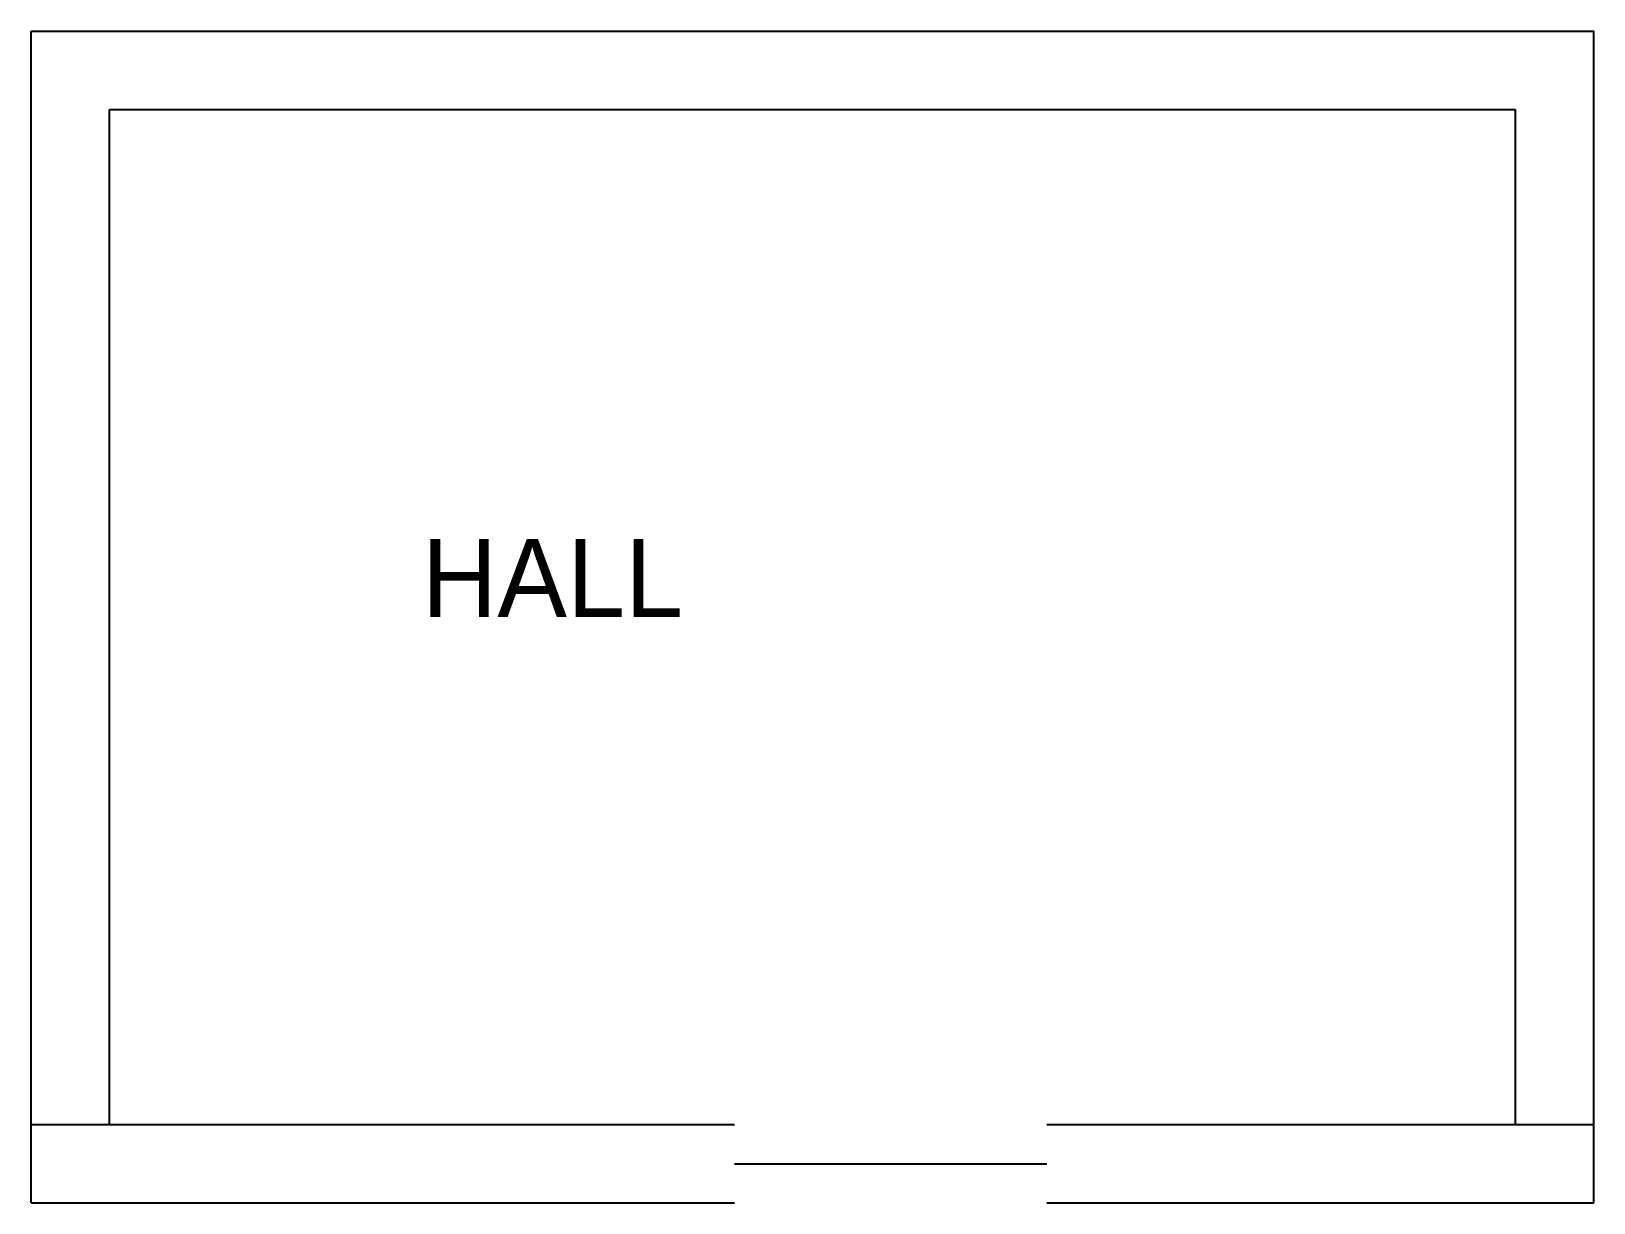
# Model space of a CAD drawing. Header units: millimetres. Extents: x 0 to 4000, y 0 to 3000.
import ezdxf

# ---------------------------------------------------------------- set-up
doc = ezdxf.new("R2010")
doc.units = ezdxf.units.MM
for name, color, linetype in [('OPENING', 7, 'Continuous'), ('TEXT', 7, 'Continuous'), ('WALL', 7, 'Continuous')]:
    doc.layers.add(name, color=color, linetype=linetype)

msp = doc.modelspace()

# ---------------------------------------------------------------- linework, layer by layer
at = {"layer": 'OPENING'}
msp.add_line((1800, 100), (2600, 100), dxfattribs=at)
at = {"layer": 'WALL'}
for p, q in [((0, 3000), (4000, 3000)), ((0, 0), (0, 3000)), ((4000, 0), (4000, 3000)), ((200, 2800), (3800, 2800)), ((200, 200), (200, 2800)), ((3800, 200), (3800, 2800)), ((0, 200), (1800, 200)), ((2600, 200), (4000, 200)), ((0, 0), (1800, 0)), ((2600, 0), (4000, 0))]:
    msp.add_line(p, q, dxfattribs=at)

# ---------------------------------------------------------------- texts
at = {"layer": 'TEXT'}
msp.add_text('HALL', height=200, dxfattribs=at).set_placement((1000, 1500))

doc.saveas('drawing.dxf')
